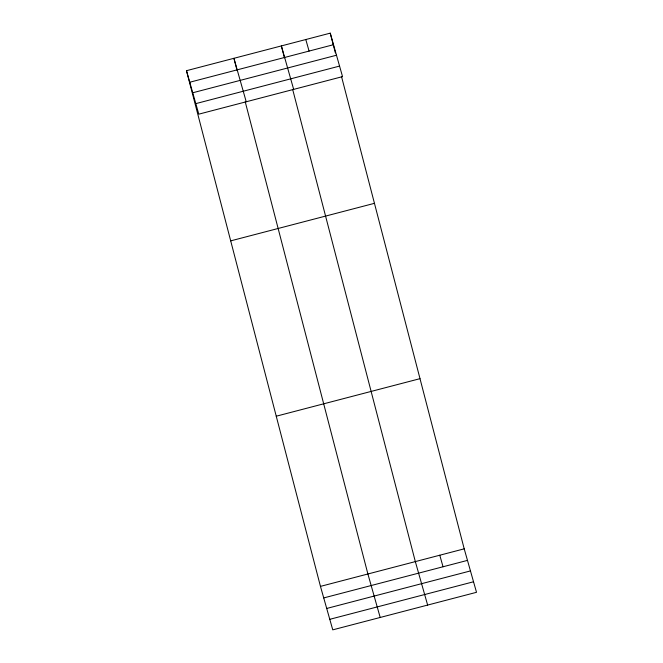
<?xml version="1.0" encoding="UTF-8"?>
<svg xmlns="http://www.w3.org/2000/svg" width="663" height="663" viewBox="0 0 663 663"><rect width="100%" height="100%" fill="white"/><g stroke="black" fill="none" stroke-linecap="round" stroke-linejoin="round"><path stroke-width="0.99" d="M186.485 70.692L330.24 33.15L342.539 76.618L198.792 114.16L186.485 70.692L320.461 586.382L332.76 629.85L476.515 592.308L464.208 548.84L341.553 76.684M189.759 82.237L333.514 44.694M192.734 92.77L336.489 55.228M195.809 103.627L339.564 66.085M230.699 240.868L374.454 203.326M276.247 416.207L420.002 378.664M320.461 586.382L464.208 548.84M323.726 597.927L467.481 560.384M326.702 608.46L470.457 570.918M329.776 619.317L473.531 581.774M305.8 39.531L309.074 51.084M439.776 555.221L443.041 566.774M293.668 89.381L281.369 45.913L284.452 57.789M427.635 605.07L415.336 561.602L292.673 89.447M246.23 101.77L233.923 58.303L237.014 70.179M380.197 617.46L367.899 573.992L245.235 101.837M330.24 33.15L335.387 52.941"/></g></svg>
